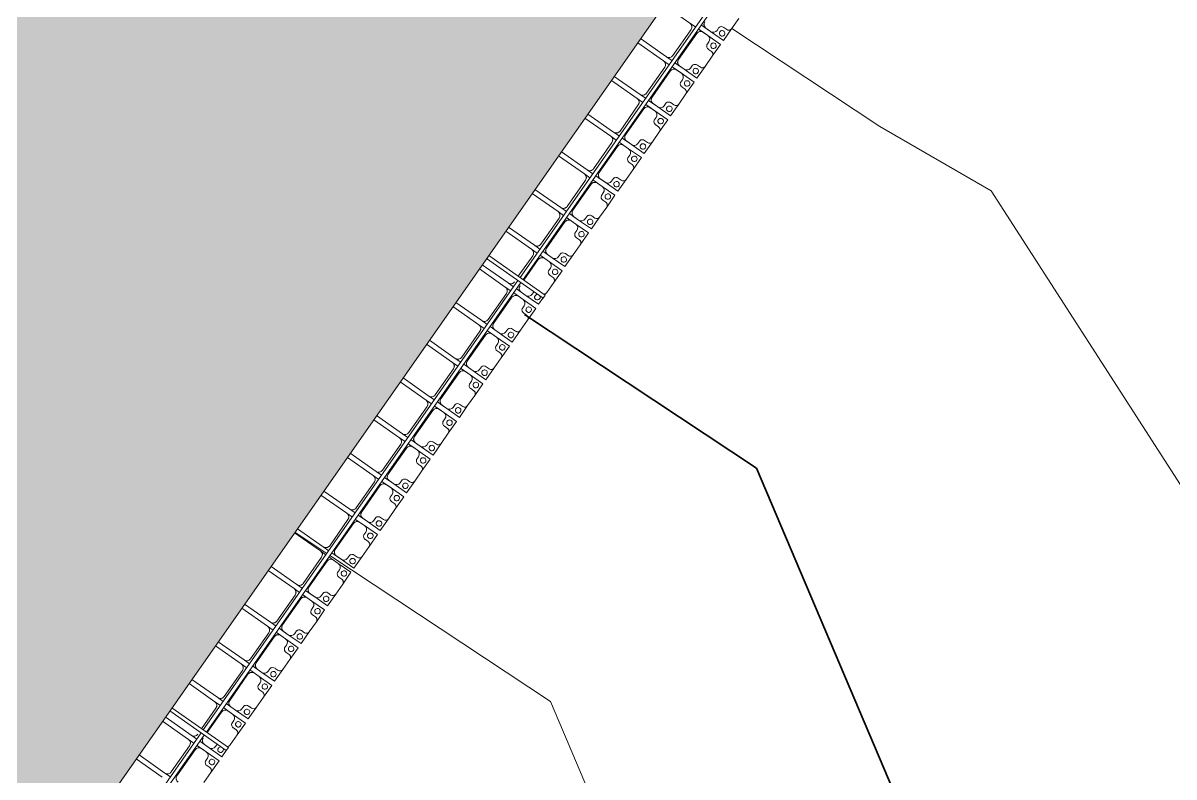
# Model space of a CAD drawing. Header units: millimetres. Extents: x -861324 to 439029, y -308065 to 694685.
# Drawn here: x -242316 to -229811, y 65552 to 73743 of the extents above; entities that cross this region are included whole.
import ezdxf

# ---------------------------------------------------------------- set-up
doc = ezdxf.new("R2010")
doc.units = ezdxf.units.MM
for name, color, linetype, lineweight in [('A-DETL-GENF', 92, 'Continuous', 9), ('A-DETL-THIN', 151, 'Continuous', 9), ('A-GENM', 13, 'Continuous', 9), ('C-TOPO-MAJR', 7, 'Continuous', 35), ('C-TOPO-MINR', 7, 'Continuous', 9), ('S-BEAM', 12, 'Continuous', 9)]:
    doc.layers.add(name, color=color, linetype=linetype, lineweight=lineweight)

# ---------------------------------------------------------------- blocks, each defined once
blk = doc.blocks.new('Dai phaodi lai - DẢI PHAO ĐI LẠI-17507-BỐ TRÍ BÈ PIN HỒ BẢN MÒNG')
at = {"layer": 'A-GENM', "color": 7}
for p, q in [((42067, 748), (41933, 748)), ((42067, 748), (42223, 748)), ((42223, 748), (42067, 748)), ((42105, 671), (42105, 710)), ((42173, 629), (42136, 629)), ((42173, 629), (42136, 629)), ((42136, 629), (42173, 629)), ((42223, 748), (42223, 579)), ((42223, 579), (42223, 748)), ((42277, 748), (42433, 748)), ((42277, 579), (42277, 748)), ((42277, 748), (42277, 579)), ((42433, 748), (42277, 748)), ((42364, 629), (42327, 629)), ((42364, 629), (42327, 629)), ((42327, 629), (42364, 629)), ((42395, 710), (42395, 671)), ((42567, 748), (42433, 748)), ((42567, 748), (42723, 748)), ((42723, 748), (42567, 748)), ((42605, 671), (42605, 710)), ((42673, 629), (42636, 629)), ((42673, 629), (42636, 629)), ((42636, 629), (42673, 629)), ((42723, 748), (42723, 579)), ((42723, 579), (42723, 748)), ((42777, 748), (42933, 748)), ((42777, 579), (42777, 748)), ((42777, 748), (42777, 579)), ((42933, 748), (42777, 748)), ((42864, 629), (42827, 629)), ((42864, 629), (42827, 629)), ((42827, 629), (42864, 629)), ((42895, 710), (42895, 671)), ((43067, 748), (42933, 748)), ((43067, 748), (43223, 748)), ((43223, 748), (43067, 748)), ((43105, 671), (43105, 710)), ((43173, 629), (43136, 629)), ((43173, 629), (43136, 629)), ((43136, 629), (43173, 629)), ((43223, 748), (43223, 579)), ((43223, 579), (43223, 748)), ((43277, 748), (43433, 748)), ((43277, 579), (43277, 748)), ((43277, 748), (43277, 579)), ((43433, 748), (43277, 748)), ((43364, 629), (43327, 629)), ((43364, 629), (43327, 629)), ((43327, 629), (43364, 629)), ((43395, 710), (43395, 671)), ((43567, 748), (43433, 748)), ((43567, 748), (43723, 748)), ((43723, 748), (43567, 748)), ((43605, 671), (43605, 710)), ((43673, 629), (43636, 629)), ((43673, 629), (43636, 629)), ((43636, 629), (43673, 629)), ((43723, 748), (43723, 579)), ((43723, 579), (43723, 748)), ((43777, 748), (43933, 748)), ((43777, 579), (43777, 748)), ((43777, 748), (43777, 579)), ((43933, 748), (43777, 748)), ((43864, 629), (43827, 629)), ((43864, 629), (43827, 629)), ((43827, 629), (43864, 629)), ((43895, 710), (43895, 671)), ((44067, 748), (43933, 748)), ((44067, 748), (44223, 748)), ((44223, 748), (44067, 748)), ((44105, 671), (44105, 710)), ((44173, 629), (44136, 629)), ((44173, 629), (44136, 629)), ((44136, 629), (44173, 629)), ((44223, 748), (44223, 579)), ((44223, 579), (44223, 748)), ((44277, 748), (44433, 748)), ((44277, 579), (44277, 748)), ((44277, 748), (44277, 579)), ((44433, 748), (44277, 748)), ((44364, 629), (44327, 629)), ((44364, 629), (44327, 629)), ((44327, 629), (44364, 629)), ((44395, 710), (44395, 671)), ((44567, 748), (44433, 748)), ((44567, 748), (44723, 748)), ((44723, 748), (44567, 748)), ((44605, 671), (44605, 710)), ((44673, 629), (44636, 629)), ((44673, 629), (44636, 629)), ((44636, 629), (44673, 629)), ((44723, 748), (44723, 579)), ((44723, 579), (44723, 748)), ((44777, 748), (44933, 748)), ((44777, 579), (44777, 748)), ((44777, 748), (44777, 579)), ((44933, 748), (44777, 748)), ((44864, 629), (44827, 629)), ((44864, 629), (44827, 629)), ((44827, 629), (44864, 629)), ((44895, 710), (44895, 671)), ((45067, 748), (44933, 748)), ((45067, 748), (45223, 748)), ((45223, 748), (45067, 748)), ((45105, 671), (45105, 710)), ((45173, 629), (45136, 629)), ((45173, 629), (45136, 629)), ((45136, 629), (45173, 629)), ((45223, 748), (45223, 579)), ((45223, 579), (45223, 748)), ((45277, 748), (45433, 748)), ((45277, 579), (45277, 748)), ((45277, 748), (45277, 579)), ((45433, 748), (45277, 748)), ((45364, 629), (45327, 629)), ((45364, 629), (45327, 629)), ((45327, 629), (45364, 629)), ((45395, 710), (45395, 671)), ((45567, 748), (45433, 748)), ((45673, 629), (45636, 629)), ((45673, 629), (45636, 629)), ((45636, 629), (45673, 629)), ((45640, 748), (45723, 748)), ((45723, 748), (45640, 748)), ((45723, 748), (45723, 579)), ((45723, 579), (45723, 748)), ((45777, 748), (45933, 748)), ((45777, 579), (45777, 748)), ((45777, 748), (45777, 579)), ((45933, 748), (45777, 748)), ((45864, 629), (45827, 629)), ((45864, 629), (45827, 629)), ((45827, 629), (45864, 629)), ((45895, 710), (45895, 671)), ((46067, 748), (45933, 748)), ((46067, 748), (46223, 748)), ((46223, 748), (46067, 748)), ((46105, 671), (46105, 710)), ((46173, 629), (46136, 629)), ((46173, 629), (46136, 629)), ((46136, 629), (46173, 629)), ((46223, 748), (46223, 579)), ((46223, 579), (46223, 748)), ((46277, 748), (46433, 748)), ((46277, 579), (46277, 748)), ((46277, 748), (46277, 579)), ((46433, 748), (46277, 748)), ((46364, 629), (46327, 629)), ((46364, 629), (46327, 629)), ((46327, 629), (46364, 629)), ((46395, 710), (46395, 671)), ((46567, 748), (46433, 748)), ((46567, 748), (46723, 748)), ((46723, 748), (46567, 748)), ((46605, 671), (46605, 710)), ((46673, 629), (46636, 629)), ((46673, 629), (46636, 629)), ((46636, 629), (46673, 629)), ((46723, 748), (46723, 579)), ((46723, 579), (46723, 748)), ((46777, 748), (46933, 748)), ((46777, 579), (46777, 748)), ((46777, 748), (46777, 579)), ((46933, 748), (46777, 748)), ((46864, 629), (46827, 629)), ((46864, 629), (46827, 629)), ((46827, 629), (46864, 629)), ((46895, 710), (46895, 671)), ((47067, 748), (46933, 748)), ((47067, 748), (47223, 748)), ((47223, 748), (47067, 748)), ((47105, 671), (47105, 710)), ((47173, 629), (47136, 629)), ((47173, 629), (47136, 629)), ((47136, 629), (47173, 629)), ((47223, 748), (47223, 579)), ((47223, 579), (47223, 748)), ((47277, 748), (47433, 748)), ((47277, 579), (47277, 748)), ((47277, 748), (47277, 579)), ((47433, 748), (47277, 748)), ((47364, 629), (47327, 629)), ((47364, 629), (47327, 629)), ((47327, 629), (47364, 629)), ((47395, 710), (47395, 671)), ((47567, 748), (47433, 748)), ((47567, 748), (47723, 748)), ((47723, 748), (47567, 748)), ((47605, 671), (47605, 710)), ((47673, 629), (47636, 629)), ((47673, 629), (47636, 629)), ((47636, 629), (47673, 629)), ((47723, 748), (47723, 579)), ((47723, 579), (47723, 748)), ((47777, 748), (47933, 748)), ((47777, 579), (47777, 748)), ((47777, 748), (47777, 579)), ((47933, 748), (47777, 748)), ((47864, 629), (47827, 629)), ((47864, 629), (47827, 629)), ((47827, 629), (47864, 629)), ((47895, 710), (47895, 671)), ((48067, 748), (47933, 748)), ((48067, 748), (48223, 748)), ((48223, 748), (48067, 748)), ((48105, 671), (48105, 710)), ((48173, 629), (48136, 629)), ((48173, 629), (48136, 629)), ((48136, 629), (48173, 629)), ((48223, 748), (48223, 579)), ((48223, 579), (48223, 748)), ((48277, 748), (48433, 748)), ((48277, 579), (48277, 748)), ((48277, 748), (48277, 579)), ((48433, 748), (48277, 748)), ((48364, 629), (48327, 629)), ((48364, 629), (48327, 629)), ((48327, 629), (48364, 629)), ((48395, 710), (48395, 671)), ((48567, 748), (48433, 748)), ((48567, 748), (48723, 748)), ((48723, 748), (48567, 748)), ((48605, 671), (48605, 710)), ((48605, 705), (48605, 710)), ((48605, 710), (48605, 705)), ((48673, 629), (48636, 629)), ((48673, 629), (48636, 629)), ((48636, 629), (48673, 629)), ((48723, 748), (48723, 579)), ((48723, 579), (48723, 748)), ((48777, 748), (48933, 748)), ((48777, 579), (48777, 748)), ((48777, 748), (48777, 579)), ((48933, 748), (48777, 748)), ((48864, 629), (48827, 629)), ((48864, 629), (48827, 629)), ((48827, 629), (48864, 629)), ((48895, 710), (48895, 671)), ((49067, 748), (48933, 748)), ((49067, 748), (49223, 748)), ((49223, 748), (49067, 748)), ((49105, 671), (49105, 710)), ((49173, 629), (49136, 629)), ((49173, 629), (49136, 629)), ((49136, 629), (49173, 629)), ((49223, 748), (49223, 579)), ((49223, 579), (49223, 748)), ((49277, 748), (49433, 748)), ((49277, 579), (49277, 748)), ((49277, 748), (49277, 579)), ((49433, 748), (49277, 748)), ((49364, 629), (49327, 629)), ((49364, 629), (49327, 629)), ((49327, 629), (49364, 629)), ((49395, 710), (49395, 671)), ((49567, 748), (49433, 748)), ((49567, 748), (49723, 748)), ((49723, 748), (49567, 748)), ((49605, 671), (49605, 710)), ((49673, 629), (49636, 629)), ((49673, 629), (49636, 629)), ((49636, 629), (49673, 629)), ((49723, 748), (49723, 579)), ((49723, 579), (49723, 748)), ((49777, 748), (49933, 748)), ((49777, 579), (49777, 748)), ((49777, 748), (49777, 579)), ((49933, 748), (49777, 748)), ((49864, 629), (49827, 629)), ((49864, 629), (49827, 629)), ((49827, 629), (49864, 629)), ((49895, 710), (49895, 671)), ((50067, 748), (49933, 748)), ((50067, 748), (50223, 748)), ((50223, 748), (50067, 748)), ((50105, 671), (50105, 710)), ((50173, 629), (50136, 629)), ((50173, 629), (50136, 629)), ((50136, 629), (50173, 629)), ((50223, 748), (50223, 579)), ((50223, 579), (50223, 748)), ((50277, 748), (50433, 748)), ((50277, 579), (50277, 748)), ((50277, 748), (50277, 579)), ((50433, 748), (50277, 748)), ((50364, 629), (50327, 629)), ((50364, 629), (50327, 629)), ((50327, 629), (50364, 629)), ((50395, 710), (50395, 671)), ((50567, 748), (50433, 748)), ((50567, 748), (50723, 748)), ((50723, 748), (50567, 748)), ((50605, 671), (50605, 710)), ((50673, 629), (50636, 629)), ((50673, 629), (50636, 629)), ((50636, 629), (50673, 629)), ((50723, 748), (50723, 579)), ((50723, 579), (50723, 748)), ((50777, 748), (50933, 748)), ((50777, 579), (50777, 748)), ((50777, 748), (50777, 579)), ((50933, 748), (50777, 748)), ((50864, 629), (50827, 629)), ((50864, 629), (50827, 629)), ((50827, 629), (50864, 629)), ((50895, 710), (50895, 671)), ((51067, 748), (50933, 748)), ((51067, 748), (51223, 748)), ((51223, 748), (51067, 748)), ((51105, 671), (51105, 710)), ((51173, 629), (51136, 629)), ((51173, 629), (51136, 629)), ((51136, 629), (51173, 629)), ((51223, 748), (51223, 579)), ((51223, 579), (51223, 748)), ((51277, 748), (51433, 748)), ((51277, 579), (51277, 748)), ((51277, 748), (51277, 579)), ((51433, 748), (51277, 748)), ((51364, 629), (51327, 629)), ((51364, 629), (51327, 629)), ((51327, 629), (51364, 629)), ((51395, 710), (51395, 671)), ((51567, 748), (51433, 748)), ((51673, 629), (51636, 629)), ((51673, 629), (51636, 629)), ((51636, 629), (51673, 629)), ((51640, 748), (51723, 748)), ((51723, 748), (51640, 748)), ((51723, 748), (51723, 579)), ((51723, 579), (51723, 748)), ((51777, 748), (51933, 748)), ((51777, 579), (51777, 748)), ((51777, 748), (51777, 579)), ((51933, 748), (51777, 748)), ((51864, 629), (51827, 629)), ((51864, 629), (51827, 629)), ((51827, 629), (51864, 629)), ((51895, 710), (51895, 671)), ((52067, 748), (51933, 748)), ((42223, 517), (42223, 579)), ((42223, 517), (42223, 456)), ((42277, 579), (42277, 517)), ((42277, 456), (42277, 517)), ((42723, 517), (42723, 579)), ((42723, 517), (42723, 456)), ((42777, 579), (42777, 517)), ((42777, 456), (42777, 517)), ((43223, 517), (43223, 579)), ((43223, 517), (43223, 456)), ((43277, 579), (43277, 517)), ((43277, 456), (43277, 517)), ((43723, 517), (43723, 579)), ((43723, 517), (43723, 456)), ((43777, 579), (43777, 517)), ((43777, 456), (43777, 517)), ((44223, 517), (44223, 579)), ((44223, 517), (44223, 456)), ((44277, 579), (44277, 517)), ((44277, 456), (44277, 517)), ((44723, 517), (44723, 579)), ((44723, 517), (44723, 456)), ((44777, 579), (44777, 517)), ((44777, 456), (44777, 517)), ((45223, 517), (45223, 579)), ((45223, 517), (45223, 456)), ((45277, 579), (45277, 517)), ((45277, 456), (45277, 517)), ((45723, 517), (45723, 579)), ((45723, 517), (45723, 456)), ((45777, 579), (45777, 517)), ((45777, 456), (45777, 517)), ((46223, 517), (46223, 579)), ((46223, 517), (46223, 456)), ((46277, 579), (46277, 517)), ((46277, 456), (46277, 517)), ((46723, 517), (46723, 579)), ((46723, 517), (46723, 456)), ((46777, 579), (46777, 517)), ((46777, 456), (46777, 517)), ((47223, 517), (47223, 579)), ((47223, 517), (47223, 456)), ((47277, 579), (47277, 517)), ((47277, 456), (47277, 517)), ((47723, 517), (47723, 579)), ((47723, 517), (47723, 456)), ((47777, 579), (47777, 517)), ((47777, 456), (47777, 517)), ((48223, 517), (48223, 579)), ((48223, 517), (48223, 456)), ((48277, 579), (48277, 517)), ((48277, 456), (48277, 517)), ((48723, 517), (48723, 579)), ((48723, 517), (48723, 456)), ((48777, 579), (48777, 517)), ((48777, 460), (48777, 517)), ((49223, 517), (49223, 579)), ((49223, 517), (49223, 456)), ((49277, 579), (49277, 517)), ((49277, 456), (49277, 517)), ((49723, 517), (49723, 579)), ((49723, 517), (49723, 456)), ((49777, 579), (49777, 517)), ((49777, 456), (49777, 517)), ((50223, 517), (50223, 579)), ((50223, 517), (50223, 456)), ((50277, 579), (50277, 517)), ((50277, 456), (50277, 517)), ((50723, 517), (50723, 579)), ((50723, 517), (50723, 456)), ((50777, 579), (50777, 517)), ((50777, 456), (50777, 517)), ((51223, 517), (51223, 579)), ((51223, 517), (51223, 456)), ((51277, 579), (51277, 517)), ((51277, 456), (51277, 517)), ((51723, 517), (51723, 579)), ((51723, 517), (51723, 456)), ((51777, 579), (51777, 517)), ((51777, 456), (51777, 517)), ((42277, 343), (42277, 416)), ((42327, 467), (42673, 467)), ((42673, 393), (42327, 393)), ((42723, 416), (42723, 343)), ((42777, 343), (42777, 416)), ((42827, 467), (43173, 467)), ((43173, 393), (42827, 393)), ((43223, 416), (43223, 343)), ((43277, 343), (43277, 416)), ((43327, 467), (43673, 467)), ((43673, 393), (43327, 393)), ((43723, 416), (43723, 343)), ((43777, 343), (43777, 416)), ((43827, 467), (44173, 467)), ((44173, 393), (43827, 393)), ((44223, 416), (44223, 343)), ((44277, 343), (44277, 416)), ((44327, 467), (44673, 467)), ((44673, 393), (44327, 393)), ((44723, 416), (44723, 343)), ((44777, 343), (44777, 416)), ((44827, 467), (45173, 467)), ((45173, 393), (44827, 393)), ((45223, 416), (45223, 343)), ((45277, 343), (45277, 416)), ((45327, 467), (45600, 467)), ((45600, 393), (45327, 393)), ((45723, 416), (45723, 343)), ((45777, 343), (45777, 416)), ((45827, 467), (46173, 467)), ((46173, 393), (45827, 393)), ((46223, 416), (46223, 343)), ((46277, 343), (46277, 416)), ((46327, 467), (46673, 467)), ((46673, 393), (46327, 393)), ((46723, 416), (46723, 343)), ((46777, 343), (46777, 416)), ((46827, 467), (47173, 467)), ((47173, 393), (46827, 393)), ((47223, 416), (47223, 343)), ((47277, 343), (47277, 416)), ((47327, 467), (47673, 467)), ((47673, 393), (47327, 393)), ((47723, 416), (47723, 343)), ((47777, 343), (47777, 416)), ((47827, 467), (48173, 467)), ((48173, 393), (47827, 393)), ((48223, 416), (48223, 343)), ((48277, 343), (48277, 416)), ((48327, 467), (48673, 467)), ((48673, 393), (48327, 393)), ((48723, 416), (48723, 343)), ((48777, 343), (48777, 416)), ((48827, 467), (49173, 467)), ((49173, 393), (48827, 393)), ((49223, 416), (49223, 343)), ((49277, 343), (49277, 416)), ((49327, 467), (49673, 467)), ((49673, 393), (49327, 393)), ((49723, 416), (49723, 343)), ((49777, 343), (49777, 416)), ((49827, 467), (50173, 467)), ((50173, 393), (49827, 393)), ((50223, 416), (50223, 343)), ((50277, 343), (50277, 416)), ((50327, 467), (50673, 467)), ((50673, 393), (50327, 393)), ((50723, 416), (50723, 343)), ((50777, 343), (50777, 416)), ((50827, 467), (51173, 467)), ((51173, 393), (50827, 393)), ((51223, 416), (51223, 343)), ((51277, 343), (51277, 416)), ((51327, 467), (51600, 467)), ((51600, 393), (51327, 393)), ((51723, 416), (51723, 343)), ((51777, 343), (51777, 416)), ((51827, 467), (52173, 467)), ((52173, 393), (51827, 393)), ((52223, 416), (52223, 343)), ((42277, 343), (42277, 0)), ((42723, 0), (42723, 343)), ((42777, 343), (42777, 0)), ((43223, 0), (43223, 343)), ((43277, 343), (43277, 0)), ((43723, 0), (43723, 343)), ((43777, 343), (43777, 0)), ((44223, 0), (44223, 343)), ((44277, 343), (44277, 0)), ((44723, 0), (44723, 343)), ((44777, 343), (44777, 0)), ((45223, 0), (45223, 343)), ((45277, 343), (45277, 0)), ((45723, 0), (45723, 343)), ((45777, 343), (45777, 0)), ((46223, 0), (46223, 343)), ((46277, 343), (46277, 0)), ((46723, 0), (46723, 343)), ((46777, 343), (46777, 0)), ((47223, 0), (47223, 343)), ((47277, 343), (47277, 0)), ((47723, 0), (47723, 343)), ((47777, 343), (47777, 0)), ((48223, 0), (48223, 343)), ((48277, 343), (48277, 0)), ((48723, 0), (48723, 343)), ((48777, 343), (48777, 0)), ((49223, 0), (49223, 343)), ((49277, 343), (49277, 0)), ((49723, 0), (49723, 343)), ((49777, 343), (49777, 0)), ((50223, 0), (50223, 343)), ((50277, 343), (50277, 0)), ((50723, 0), (50723, 343)), ((50777, 343), (50777, 0)), ((51223, 0), (51223, 343)), ((51277, 343), (51277, 0)), ((51723, 8), (51723, 343)), ((51777, 343), (51777, 0)), ((52223, 0), (52223, 343)), ((52277, 343), (52277, 0))]:
    blk.add_line(p, q, dxfattribs=at)
at = {"layer": 'A-GENM', "color": 9}
for p, q in [((42136, 629), (42173, 629)), ((42327, 629), (42364, 629)), ((42636, 629), (42673, 629)), ((42827, 629), (42864, 629)), ((43136, 629), (43173, 629)), ((43327, 629), (43364, 629)), ((43636, 629), (43673, 629)), ((43827, 629), (43864, 629)), ((44136, 629), (44173, 629)), ((44327, 629), (44364, 629)), ((44636, 629), (44673, 629)), ((44827, 629), (44864, 629)), ((45136, 629), (45173, 629)), ((45327, 629), (45364, 629)), ((45636, 629), (45673, 629)), ((45827, 629), (45864, 629)), ((46136, 629), (46173, 629)), ((46327, 629), (46364, 629)), ((46636, 629), (46673, 629)), ((46827, 629), (46864, 629)), ((47136, 629), (47173, 629)), ((47327, 629), (47364, 629)), ((47636, 629), (47673, 629)), ((47827, 629), (47864, 629)), ((48136, 629), (48173, 629)), ((48327, 629), (48364, 629)), ((48605, 710), (48605, 705)), ((48636, 629), (48673, 629)), ((48827, 629), (48864, 629)), ((49136, 629), (49173, 629)), ((49327, 629), (49364, 629)), ((49636, 629), (49673, 629)), ((49827, 629), (49864, 629)), ((50136, 629), (50173, 629)), ((50327, 629), (50364, 629)), ((50636, 629), (50673, 629)), ((50827, 629), (50864, 629)), ((51136, 629), (51173, 629)), ((51327, 629), (51364, 629)), ((51636, 629), (51673, 629)), ((51827, 629), (51864, 629)), ((42223, 579), (42223, 456)), ((42277, 456), (42277, 579)), ((42723, 579), (42723, 456)), ((42777, 456), (42777, 579)), ((43223, 579), (43223, 456)), ((43277, 456), (43277, 579)), ((43723, 579), (43723, 456)), ((43777, 456), (43777, 579)), ((44223, 579), (44223, 456)), ((44277, 456), (44277, 579)), ((44723, 579), (44723, 456)), ((44777, 456), (44777, 579)), ((45223, 579), (45223, 456)), ((45277, 456), (45277, 579)), ((45723, 579), (45723, 456)), ((45777, 456), (45777, 579)), ((46223, 579), (46223, 456)), ((46277, 456), (46277, 579)), ((46723, 579), (46723, 456)), ((46777, 456), (46777, 579)), ((47223, 579), (47223, 456)), ((47277, 456), (47277, 579)), ((47723, 579), (47723, 456)), ((47777, 456), (47777, 579)), ((48223, 579), (48223, 456)), ((48277, 456), (48277, 579)), ((48723, 579), (48723, 456)), ((48777, 460), (48777, 579)), ((49223, 579), (49223, 456)), ((49277, 456), (49277, 579)), ((49723, 579), (49723, 456)), ((49777, 456), (49777, 579)), ((50223, 579), (50223, 456)), ((50277, 456), (50277, 579)), ((50723, 579), (50723, 456)), ((50777, 456), (50777, 579)), ((51223, 579), (51223, 456)), ((51277, 456), (51277, 579)), ((51723, 579), (51723, 456)), ((51777, 456), (51777, 579)), ((42277, 343), (42277, 416)), ((42723, 416), (42723, 343)), ((42777, 343), (42777, 416)), ((43223, 416), (43223, 343)), ((43277, 343), (43277, 416)), ((43723, 416), (43723, 343)), ((43777, 343), (43777, 416)), ((44223, 416), (44223, 343)), ((44277, 343), (44277, 416)), ((44723, 416), (44723, 343)), ((44777, 343), (44777, 416)), ((45223, 416), (45223, 343)), ((45277, 343), (45277, 416)), ((45723, 416), (45723, 343)), ((45777, 343), (45777, 416)), ((46223, 416), (46223, 343)), ((46277, 343), (46277, 416)), ((46723, 416), (46723, 343)), ((46777, 343), (46777, 416)), ((47223, 416), (47223, 343)), ((47277, 343), (47277, 416)), ((47723, 416), (47723, 343)), ((47777, 343), (47777, 416)), ((48223, 416), (48223, 343)), ((48277, 343), (48277, 416)), ((48723, 416), (48723, 343)), ((48777, 343), (48777, 416)), ((49223, 416), (49223, 343)), ((49277, 343), (49277, 416)), ((49723, 416), (49723, 343)), ((49777, 343), (49777, 416)), ((50223, 416), (50223, 343)), ((50277, 343), (50277, 416)), ((50723, 416), (50723, 343)), ((50777, 343), (50777, 416)), ((51223, 416), (51223, 343)), ((51277, 343), (51277, 416)), ((51723, 416), (51723, 343)), ((51777, 343), (51777, 416)), ((52223, 416), (52223, 343))]:
    blk.add_line(p, q, dxfattribs=at)
at = {"layer": 'A-GENM', "color": 7}
for centre, radius, start, end in [((42067, 710), 38, 360, 90), ((42067, 710), 38, 0, 90), ((42067, 710), 38, 0, 90), ((42145, 668), 40, 176.4919, 256.8115), ((42145, 668), 40, 176.4919, 216.6517), ((42145, 668), 40, 176.4919, 216.6517), ((42145, 668), 40, 230.0383, 256.8115), ((42145, 668), 40, 230.0383, 256.8115), ((42168, 693), 30, 90, 270), ((42168, 693), 30, 90, 270), ((42168, 693), 30, 270, 90), ((42168, 693), 30, 270, 90), ((42173, 579), 50, 0, 90), ((42173, 579), 50, 0, 90), ((42173, 579), 50, 0, 90), ((42327, 579), 50, 90, 180), ((42327, 579), 50, 90, 180), ((42327, 579), 50, 90, 180), ((42332, 693), 30, 90, 270), ((42332, 693), 30, 90, 270), ((42332, 693), 30, 270, 90), ((42332, 693), 30, 270, 90), ((42355, 668), 40, 283.1885, 3.5081), ((42355, 668), 40, 283.1885, 3.5081), ((42355, 668), 40, 283.1885, 3.5081), ((42433, 710), 38, 90, 180), ((42433, 710), 38, 90, 165), ((42433, 710), 38, 90, 165), ((42567, 710), 38, 360, 90), ((42567, 710), 38, 0, 90), ((42567, 710), 38, 0, 90), ((42645, 668), 40, 176.4919, 256.8115), ((42645, 668), 40, 176.4919, 216.6517), ((42645, 668), 40, 176.4919, 216.6517), ((42645, 668), 40, 230.0383, 256.8115), ((42645, 668), 40, 230.0383, 256.8115), ((42668, 693), 30, 90, 270), ((42668, 693), 30, 90, 270), ((42668, 693), 30, 270, 90), ((42668, 693), 30, 270, 90), ((42673, 579), 50, 0, 90), ((42673, 579), 50, 0, 90), ((42673, 579), 50, 0, 90), ((42827, 579), 50, 90, 180), ((42827, 579), 50, 90, 180), ((42827, 579), 50, 90, 180), ((42832, 693), 30, 90, 270), ((42832, 693), 30, 90, 270), ((42832, 693), 30, 270, 90), ((42832, 693), 30, 270, 90), ((42855, 668), 40, 283.1885, 3.5081), ((42855, 668), 40, 283.1885, 3.5081), ((42855, 668), 40, 283.1885, 3.5081), ((42933, 710), 38, 90, 180), ((42933, 710), 38, 90, 165), ((42933, 710), 38, 90, 165), ((43067, 710), 38, 360, 90), ((43067, 710), 38, 0, 90), ((43067, 710), 38, 0, 90), ((43145, 668), 40, 176.4919, 256.8115), ((43145, 668), 40, 176.4919, 216.6517), ((43145, 668), 40, 176.4919, 216.6517), ((43145, 668), 40, 230.0383, 256.8115), ((43145, 668), 40, 230.0383, 256.8115), ((43168, 693), 30, 90, 270), ((43168, 693), 30, 90, 270), ((43168, 693), 30, 270, 90), ((43168, 693), 30, 270, 90), ((43173, 579), 50, 0, 90), ((43173, 579), 50, 0, 90), ((43173, 579), 50, 0, 90), ((43327, 579), 50, 90, 180), ((43327, 579), 50, 90, 180), ((43327, 579), 50, 90, 180), ((43332, 693), 30, 90, 270), ((43332, 693), 30, 90, 270), ((43332, 693), 30, 270, 90), ((43332, 693), 30, 270, 90), ((43355, 668), 40, 283.1885, 3.5081), ((43355, 668), 40, 283.1885, 3.5081), ((43355, 668), 40, 283.1885, 3.5081), ((43433, 710), 38, 90, 180), ((43433, 710), 38, 90, 165), ((43433, 710), 38, 90, 165), ((43567, 710), 38, 360, 90), ((43567, 710), 38, 0, 90), ((43567, 710), 38, 0, 90), ((43645, 668), 40, 176.4919, 256.8115), ((43645, 668), 40, 176.4919, 216.6517), ((43645, 668), 40, 176.4919, 216.6517), ((43645, 668), 40, 230.0383, 256.8115), ((43645, 668), 40, 230.0383, 256.8115), ((43668, 693), 30, 90, 270), ((43668, 693), 30, 90, 270), ((43668, 693), 30, 270, 90), ((43668, 693), 30, 270, 90), ((43673, 579), 50, 0, 90), ((43673, 579), 50, 0, 90), ((43673, 579), 50, 0, 90), ((43827, 579), 50, 90, 180), ((43827, 579), 50, 90, 180), ((43827, 579), 50, 90, 180), ((43832, 693), 30, 90, 270), ((43832, 693), 30, 90, 270), ((43832, 693), 30, 270, 90), ((43832, 693), 30, 270, 90), ((43855, 668), 40, 283.1885, 3.5081), ((43855, 668), 40, 283.1885, 3.5081), ((43855, 668), 40, 283.1885, 3.5081), ((43933, 710), 38, 90, 180), ((43933, 710), 38, 90, 165), ((43933, 710), 38, 90, 165), ((44067, 710), 38, 360, 90), ((44067, 710), 38, 0, 90), ((44067, 710), 38, 0, 90), ((44145, 668), 40, 176.4919, 256.8115), ((44145, 668), 40, 176.4919, 216.6517), ((44145, 668), 40, 176.4919, 216.6517), ((44145, 668), 40, 230.0383, 256.8115), ((44145, 668), 40, 230.0383, 256.8115), ((44168, 693), 30, 90, 270), ((44168, 693), 30, 90, 270), ((44168, 693), 30, 270, 90), ((44168, 693), 30, 270, 90), ((44173, 579), 50, 0, 90), ((44173, 579), 50, 0, 90), ((44173, 579), 50, 0, 90), ((44327, 579), 50, 90, 180), ((44327, 579), 50, 90, 180), ((44327, 579), 50, 90, 180), ((44332, 693), 30, 90, 270), ((44332, 693), 30, 90, 270), ((44332, 693), 30, 270, 90), ((44332, 693), 30, 270, 90), ((44355, 668), 40, 283.1885, 3.5081), ((44355, 668), 40, 283.1885, 3.5081), ((44355, 668), 40, 283.1885, 3.5081), ((44433, 710), 38, 90, 180), ((44433, 710), 38, 90, 165), ((44433, 710), 38, 90, 165), ((44567, 710), 38, 360, 90), ((44567, 710), 38, 0, 90), ((44567, 710), 38, 0, 90), ((44645, 668), 40, 176.4919, 256.8115), ((44645, 668), 40, 176.4919, 216.6517), ((44645, 668), 40, 176.4919, 216.6517), ((44645, 668), 40, 230.0383, 256.8115), ((44645, 668), 40, 230.0383, 256.8115), ((44668, 693), 30, 90, 270), ((44668, 693), 30, 90, 270), ((44668, 693), 30, 270, 90), ((44668, 693), 30, 270, 90), ((44673, 579), 50, 0, 90), ((44673, 579), 50, 0, 90), ((44673, 579), 50, 0, 90), ((44827, 579), 50, 90, 180), ((44827, 579), 50, 90, 180), ((44827, 579), 50, 90, 180), ((44832, 693), 30, 90, 270), ((44832, 693), 30, 90, 270), ((44832, 693), 30, 270, 90), ((44832, 693), 30, 270, 90), ((44855, 668), 40, 283.1885, 3.5081), ((44855, 668), 40, 283.1885, 3.5081), ((44855, 668), 40, 283.1885, 3.5081), ((44933, 710), 38, 90, 180), ((44933, 710), 38, 90, 165), ((44933, 710), 38, 90, 165), ((45067, 710), 38, 360, 90), ((45067, 710), 38, 0, 90), ((45067, 710), 38, 0, 90), ((45145, 668), 40, 176.4919, 256.8115), ((45145, 668), 40, 176.4919, 216.6517), ((45145, 668), 40, 176.4919, 216.6517), ((45145, 668), 40, 230.0383, 256.8115), ((45145, 668), 40, 230.0383, 256.8115), ((45168, 693), 30, 90, 270), ((45168, 693), 30, 90, 270), ((45168, 693), 30, 270, 90), ((45168, 693), 30, 270, 90), ((45173, 579), 50, 0, 90), ((45173, 579), 50, 0, 90), ((45173, 579), 50, 0, 90), ((45327, 579), 50, 90, 180), ((45327, 579), 50, 90, 180), ((45327, 579), 50, 90, 180), ((45332, 693), 30, 90, 270), ((45332, 693), 30, 90, 270), ((45332, 693), 30, 270, 90), ((45332, 693), 30, 270, 90), ((45355, 668), 40, 283.1885, 3.5081), ((45355, 668), 40, 283.1885, 3.5081), ((45355, 668), 40, 283.1885, 3.5081), ((45433, 710), 38, 90, 180), ((45433, 710), 38, 90, 165), ((45433, 710), 38, 90, 165), ((45567, 710), 38, 30, 90), ((45567, 710), 38, 30, 90), ((45567, 710), 38, 30, 90), ((45668, 693), 30, 90, 165), ((45668, 693), 30, 90, 165), ((45668, 693), 30, 195, 270), ((45668, 693), 30, 195, 270), ((45668, 693), 30, 270, 90), ((45668, 693), 30, 270, 90), ((45673, 579), 50, 0, 90), ((45673, 579), 50, 0, 90), ((45673, 579), 50, 0, 90), ((45827, 579), 50, 90, 180), ((45827, 579), 50, 90, 180), ((45827, 579), 50, 90, 180), ((45832, 693), 30, 90, 270), ((45832, 693), 30, 90, 270), ((45832, 693), 30, 270, 90), ((45832, 693), 30, 270, 90), ((45855, 668), 40, 283.1885, 3.5081), ((45855, 668), 40, 283.1885, 3.5081), ((45855, 668), 40, 283.1885, 3.5081), ((45933, 710), 38, 90, 180), ((45933, 710), 38, 90, 165), ((45933, 710), 38, 90, 165), ((46067, 710), 38, 360, 90), ((46067, 710), 38, 0, 90), ((46067, 710), 38, 0, 90), ((46145, 668), 40, 176.4919, 256.8115), ((46145, 668), 40, 176.4919, 216.6517), ((46145, 668), 40, 176.4919, 216.6517), ((46145, 668), 40, 230.0383, 256.8115), ((46145, 668), 40, 230.0383, 256.8115), ((46168, 693), 30, 90, 270), ((46168, 693), 30, 90, 270), ((46168, 693), 30, 270, 90), ((46168, 693), 30, 270, 90), ((46173, 579), 50, 0, 90), ((46173, 579), 50, 0, 90), ((46173, 579), 50, 0, 90), ((46327, 579), 50, 90, 180), ((46327, 579), 50, 90, 180), ((46327, 579), 50, 90, 180), ((46332, 693), 30, 90, 270), ((46332, 693), 30, 90, 270), ((46332, 693), 30, 270, 90), ((46332, 693), 30, 270, 90), ((46355, 668), 40, 283.1885, 3.5081), ((46355, 668), 40, 283.1885, 3.5081), ((46355, 668), 40, 283.1885, 3.5081), ((46433, 710), 38, 90, 180), ((46433, 710), 38, 90, 165), ((46433, 710), 38, 90, 165), ((46567, 710), 38, 360, 90), ((46567, 710), 38, 0, 90), ((46567, 710), 38, 0, 90), ((46645, 668), 40, 176.4919, 256.8115), ((46645, 668), 40, 176.4919, 216.6517), ((46645, 668), 40, 176.4919, 216.6517), ((46645, 668), 40, 230.0383, 256.8115), ((46645, 668), 40, 230.0383, 256.8115), ((46668, 693), 30, 90, 270), ((46668, 693), 30, 90, 270), ((46668, 693), 30, 270, 90), ((46668, 693), 30, 270, 90), ((46673, 579), 50, 0, 90), ((46673, 579), 50, 0, 90), ((46673, 579), 50, 0, 90), ((46827, 579), 50, 90, 180), ((46827, 579), 50, 90, 180), ((46827, 579), 50, 90, 180), ((46832, 693), 30, 90, 270), ((46832, 693), 30, 90, 270), ((46832, 693), 30, 270, 90), ((46832, 693), 30, 270, 90), ((46855, 668), 40, 283.1885, 3.5081), ((46855, 668), 40, 283.1885, 3.5081), ((46855, 668), 40, 283.1885, 3.5081), ((46933, 710), 38, 90, 180), ((46933, 710), 38, 90, 165), ((46933, 710), 38, 90, 165), ((47067, 710), 38, 360, 90), ((47067, 710), 38, 0, 90), ((47067, 710), 38, 0, 90), ((47145, 668), 40, 176.4919, 256.8115), ((47145, 668), 40, 176.4919, 216.6517), ((47145, 668), 40, 176.4919, 216.6517), ((47145, 668), 40, 230.0383, 256.8115), ((47145, 668), 40, 230.0383, 256.8115), ((47168, 693), 30, 90, 270), ((47168, 693), 30, 90, 270), ((47168, 693), 30, 270, 90), ((47168, 693), 30, 270, 90), ((47173, 579), 50, 0, 90), ((47173, 579), 50, 0, 90), ((47173, 579), 50, 0, 90), ((47327, 579), 50, 90, 180), ((47327, 579), 50, 90, 180), ((47327, 579), 50, 90, 180), ((47332, 693), 30, 90, 270), ((47332, 693), 30, 90, 270), ((47332, 693), 30, 270, 90), ((47332, 693), 30, 270, 90), ((47355, 668), 40, 283.1885, 3.5081), ((47355, 668), 40, 283.1885, 3.5081), ((47355, 668), 40, 283.1885, 3.5081), ((47433, 710), 38, 90, 180), ((47433, 710), 38, 90, 165), ((47433, 710), 38, 90, 165), ((47567, 710), 38, 360, 90), ((47567, 710), 38, 0, 90), ((47567, 710), 38, 0, 90), ((47645, 668), 40, 176.4919, 256.8115), ((47645, 668), 40, 176.4919, 216.6517), ((47645, 668), 40, 176.4919, 216.6517), ((47645, 668), 40, 230.0383, 256.8115), ((47645, 668), 40, 230.0383, 256.8115), ((47668, 693), 30, 90, 270), ((47668, 693), 30, 90, 270), ((47668, 693), 30, 270, 90), ((47668, 693), 30, 270, 90), ((47673, 579), 50, 0, 90), ((47673, 579), 50, 0, 90), ((47673, 579), 50, 0, 90), ((47827, 579), 50, 90, 180), ((47827, 579), 50, 90, 180), ((47827, 579), 50, 90, 180), ((47832, 693), 30, 90, 270), ((47832, 693), 30, 90, 270), ((47832, 693), 30, 270, 90), ((47832, 693), 30, 270, 90), ((47855, 668), 40, 283.1885, 3.5081), ((47855, 668), 40, 283.1885, 3.5081), ((47855, 668), 40, 283.1885, 3.5081), ((47933, 710), 38, 90, 180), ((47933, 710), 38, 90, 165), ((47933, 710), 38, 90, 165), ((48067, 710), 38, 360, 90), ((48067, 710), 38, 0, 90), ((48067, 710), 38, 0, 90), ((48145, 668), 40, 176.4919, 256.8115), ((48145, 668), 40, 176.4919, 216.6517), ((48145, 668), 40, 176.4919, 216.6517), ((48145, 668), 40, 230.0383, 256.8115), ((48145, 668), 40, 230.0383, 256.8115), ((48168, 693), 30, 90, 270), ((48168, 693), 30, 90, 270), ((48168, 693), 30, 270, 90), ((48168, 693), 30, 270, 90), ((48173, 579), 50, 0, 90), ((48173, 579), 50, 0, 90), ((48173, 579), 50, 0, 90), ((48327, 579), 50, 90, 180), ((48327, 579), 50, 90, 180), ((48327, 579), 50, 90, 180), ((48332, 693), 30, 90, 270), ((48332, 693), 30, 90, 270), ((48332, 693), 30, 270, 90), ((48332, 693), 30, 270, 90), ((48355, 668), 40, 283.1885, 3.5081), ((48355, 668), 40, 283.1885, 3.5081), ((48355, 668), 40, 283.1885, 3.5081), ((48433, 710), 38, 90, 180), ((48433, 710), 38, 90, 165), ((48433, 710), 38, 90, 165), ((48567, 710), 38, 360, 90), ((48567, 710), 38, 0, 90), ((48567, 710), 38, 0, 90), ((48645, 668), 40, 176.4919, 256.8115), ((48645, 668), 40, 176.4919, 216.6517), ((48645, 668), 40, 176.4919, 216.6517), ((48645, 668), 40, 230.0383, 256.8115), ((48645, 668), 40, 230.0383, 256.8115), ((48668, 693), 30, 90, 270), ((48668, 693), 30, 90, 270), ((48668, 693), 30, 270, 90), ((48668, 693), 30, 270, 90), ((48673, 579), 50, 0, 90), ((48673, 579), 50, 0, 90), ((48673, 579), 50, 0, 90), ((48827, 579), 50, 90, 180), ((48827, 579), 50, 90, 180), ((48827, 579), 50, 90, 180), ((48832, 693), 30, 90, 270), ((48832, 693), 30, 90, 270), ((48832, 693), 30, 270, 90), ((48832, 693), 30, 270, 90), ((48855, 668), 40, 283.1885, 3.5081), ((48855, 668), 40, 283.1885, 3.5081), ((48855, 668), 40, 283.1885, 3.5081), ((48933, 710), 38, 90, 180), ((48933, 710), 38, 90, 165), ((48933, 710), 38, 90, 165), ((49067, 710), 38, 360, 90), ((49067, 710), 38, 0, 90), ((49067, 710), 38, 0, 90), ((49145, 668), 40, 176.4919, 256.8115), ((49145, 668), 40, 176.4919, 216.6517), ((49145, 668), 40, 176.4919, 216.6517), ((49145, 668), 40, 230.0383, 256.8115), ((49145, 668), 40, 230.0383, 256.8115), ((49168, 693), 30, 90, 270), ((49168, 693), 30, 90, 270), ((49168, 693), 30, 270, 90), ((49168, 693), 30, 270, 90), ((49173, 579), 50, 0, 90), ((49173, 579), 50, 0, 90), ((49173, 579), 50, 0, 90), ((49327, 579), 50, 90, 180), ((49327, 579), 50, 90, 180), ((49327, 579), 50, 90, 180), ((49332, 693), 30, 90, 270), ((49332, 693), 30, 90, 270), ((49332, 693), 30, 270, 90), ((49332, 693), 30, 270, 90), ((49355, 668), 40, 283.1885, 3.5081), ((49355, 668), 40, 283.1885, 3.5081), ((49355, 668), 40, 283.1885, 3.5081), ((49433, 710), 38, 90, 180), ((49433, 710), 38, 90, 165), ((49433, 710), 38, 90, 165), ((49567, 710), 38, 360, 90), ((49567, 710), 38, 0, 90), ((49567, 710), 38, 0, 90), ((49645, 668), 40, 176.4919, 256.8115), ((49645, 668), 40, 176.4919, 216.6517), ((49645, 668), 40, 176.4919, 216.6517), ((49645, 668), 40, 230.0383, 256.8115), ((49645, 668), 40, 230.0383, 256.8115), ((49668, 693), 30, 90, 270), ((49668, 693), 30, 90, 270), ((49668, 693), 30, 270, 90), ((49668, 693), 30, 270, 90), ((49673, 579), 50, 0, 90), ((49673, 579), 50, 0, 90), ((49673, 579), 50, 0, 90), ((49827, 579), 50, 90, 180), ((49827, 579), 50, 90, 180), ((49827, 579), 50, 90, 180), ((49832, 693), 30, 90, 270), ((49832, 693), 30, 90, 270), ((49832, 693), 30, 270, 90), ((49832, 693), 30, 270, 90), ((49855, 668), 40, 283.1885, 3.5081), ((49855, 668), 40, 283.1885, 3.5081), ((49855, 668), 40, 283.1885, 3.5081), ((49933, 710), 38, 90, 180), ((49933, 710), 38, 90, 165), ((49933, 710), 38, 90, 165), ((50067, 710), 38, 360, 90), ((50067, 710), 38, 0, 90), ((50067, 710), 38, 0, 90), ((50145, 668), 40, 176.4919, 256.8115), ((50145, 668), 40, 176.4919, 216.6517), ((50145, 668), 40, 176.4919, 216.6517), ((50145, 668), 40, 230.0383, 256.8115), ((50145, 668), 40, 230.0383, 256.8115), ((50168, 693), 30, 90, 270), ((50168, 693), 30, 90, 270), ((50168, 693), 30, 270, 90), ((50168, 693), 30, 270, 90), ((50173, 579), 50, 0, 90), ((50173, 579), 50, 0, 90), ((50173, 579), 50, 0, 90), ((50327, 579), 50, 90, 180), ((50327, 579), 50, 90, 180), ((50327, 579), 50, 90, 180), ((50332, 693), 30, 90, 270), ((50332, 693), 30, 90, 270), ((50332, 693), 30, 270, 90), ((50332, 693), 30, 270, 90), ((50355, 668), 40, 283.1885, 3.5081), ((50355, 668), 40, 283.1885, 3.5081), ((50355, 668), 40, 283.1885, 3.5081), ((50433, 710), 38, 90, 180), ((50433, 710), 38, 90, 165), ((50433, 710), 38, 90, 165), ((50567, 710), 38, 360, 90), ((50567, 710), 38, 0, 90), ((50567, 710), 38, 0, 90), ((50645, 668), 40, 176.4919, 256.8115), ((50645, 668), 40, 176.4919, 216.6517), ((50645, 668), 40, 176.4919, 216.6517), ((50645, 668), 40, 230.0383, 256.8115), ((50645, 668), 40, 230.0383, 256.8115), ((50668, 693), 30, 90, 270), ((50668, 693), 30, 90, 270), ((50668, 693), 30, 270, 90), ((50668, 693), 30, 270, 90), ((50673, 579), 50, 0, 90), ((50673, 579), 50, 0, 90), ((50673, 579), 50, 0, 90), ((50827, 579), 50, 90, 180), ((50827, 579), 50, 90, 180), ((50827, 579), 50, 90, 180), ((50832, 693), 30, 90, 270), ((50832, 693), 30, 90, 270), ((50832, 693), 30, 270, 90), ((50832, 693), 30, 270, 90), ((50855, 668), 40, 283.1885, 3.5081), ((50855, 668), 40, 283.1885, 3.5081), ((50855, 668), 40, 283.1885, 3.5081), ((50933, 710), 38, 90, 180), ((50933, 710), 38, 90, 165), ((50933, 710), 38, 90, 165), ((51067, 710), 38, 360, 90), ((51067, 710), 38, 0, 90), ((51067, 710), 38, 0, 90), ((51145, 668), 40, 176.4919, 256.8115), ((51145, 668), 40, 176.4919, 216.6517), ((51145, 668), 40, 176.4919, 216.6517), ((51145, 668), 40, 230.0383, 256.8115), ((51145, 668), 40, 230.0383, 256.8115), ((51168, 693), 30, 90, 270), ((51168, 693), 30, 90, 270), ((51168, 693), 30, 270, 90), ((51168, 693), 30, 270, 90), ((51173, 579), 50, 0, 90), ((51173, 579), 50, 0, 90), ((51173, 579), 50, 0, 90), ((51327, 579), 50, 90, 180), ((51327, 579), 50, 90, 180), ((51327, 579), 50, 90, 180), ((51332, 693), 30, 90, 270), ((51332, 693), 30, 90, 270), ((51332, 693), 30, 270, 90), ((51332, 693), 30, 270, 90), ((51355, 668), 40, 283.1885, 3.5081), ((51355, 668), 40, 283.1885, 3.5081), ((51355, 668), 40, 283.1885, 3.5081), ((51433, 710), 38, 90, 180), ((51433, 710), 38, 90, 165), ((51433, 710), 38, 90, 165), ((51567, 710), 38, 30, 90), ((51567, 710), 38, 30, 90), ((51567, 710), 38, 30, 90), ((51668, 693), 30, 90, 165), ((51668, 693), 30, 90, 165), ((51668, 693), 30, 195, 270), ((51668, 693), 30, 195, 270), ((51668, 693), 30, 270, 90), ((51668, 693), 30, 270, 90), ((51673, 579), 50, 0, 90), ((51673, 579), 50, 0, 90), ((51673, 579), 50, 0, 90), ((51827, 579), 50, 90, 180), ((51827, 579), 50, 90, 180), ((51827, 579), 50, 90, 180), ((51832, 693), 30, 90, 270), ((51832, 693), 30, 90, 270), ((51832, 693), 30, 270, 90), ((51832, 693), 30, 270, 90), ((51855, 668), 40, 283.1885, 3.5081), ((51855, 668), 40, 283.1885, 3.5081), ((51855, 668), 40, 283.1885, 3.5081), ((51933, 710), 38, 90, 180), ((51933, 710), 38, 90, 165), ((51933, 710), 38, 90, 165), ((42173, 517), 50, 270, 0), ((42173, 517), 50, 270, 345), ((42327, 517), 50, 180, 270), ((42327, 517), 50, 180, 255), ((42673, 517), 50, 270, 0), ((42673, 517), 50, 270, 345), ((42827, 517), 50, 180, 270), ((42827, 517), 50, 180, 255), ((43173, 517), 50, 270, 0), ((43173, 517), 50, 270, 345), ((43327, 517), 50, 180, 270), ((43327, 517), 50, 180, 255), ((43673, 517), 50, 270, 0), ((43673, 517), 50, 270, 345), ((43827, 517), 50, 180, 270), ((43827, 517), 50, 180, 255), ((44173, 517), 50, 270, 0), ((44173, 517), 50, 270, 345), ((44327, 517), 50, 180, 270), ((44327, 517), 50, 180, 255), ((44673, 517), 50, 270, 0), ((44673, 517), 50, 270, 345), ((44827, 517), 50, 180, 270), ((44827, 517), 50, 180, 255), ((45173, 517), 50, 270, 0), ((45173, 517), 50, 270, 345), ((45327, 517), 50, 180, 270), ((45327, 517), 50, 180, 255), ((45673, 517), 50, 270, 0), ((45673, 517), 50, 270, 345), ((45827, 517), 50, 180, 270), ((45827, 517), 50, 180, 255), ((46173, 517), 50, 270, 0), ((46173, 517), 50, 270, 345), ((46327, 517), 50, 180, 270), ((46327, 517), 50, 180, 255), ((46673, 517), 50, 270, 0), ((46673, 517), 50, 270, 345), ((46827, 517), 50, 180, 270), ((46827, 517), 50, 180, 255), ((47173, 517), 50, 270, 0), ((47173, 517), 50, 270, 345), ((47327, 517), 50, 180, 270), ((47327, 517), 50, 180, 255), ((47673, 517), 50, 270, 0), ((47673, 517), 50, 270, 345), ((47827, 517), 50, 180, 270), ((47827, 517), 50, 180, 255), ((48173, 517), 50, 270, 0), ((48173, 517), 50, 270, 345), ((48327, 517), 50, 180, 270), ((48327, 517), 50, 180, 255), ((48673, 517), 50, 270, 0), ((48673, 517), 50, 270, 345), ((48827, 517), 50, 180, 270), ((48827, 517), 50, 180, 255), ((49173, 517), 50, 270, 0), ((49173, 517), 50, 270, 345), ((49327, 517), 50, 180, 270), ((49327, 517), 50, 180, 255), ((49673, 517), 50, 270, 0), ((49673, 517), 50, 270, 345), ((49827, 517), 50, 180, 270), ((49827, 517), 50, 180, 255), ((50173, 517), 50, 270, 0), ((50173, 517), 50, 270, 345), ((50327, 517), 50, 180, 270), ((50327, 517), 50, 180, 255), ((50673, 517), 50, 270, 0), ((50673, 517), 50, 270, 345), ((50827, 517), 50, 180, 270), ((50827, 517), 50, 180, 255), ((51173, 517), 50, 270, 0), ((51173, 517), 50, 270, 345), ((51327, 517), 50, 180, 270), ((51327, 517), 50, 180, 255), ((51673, 517), 50, 270, 0), ((51673, 517), 50, 270, 345), ((51827, 517), 50, 180, 270), ((51827, 517), 50, 180, 255), ((52173, 517), 50, 270, 0), ((52173, 517), 50, 270, 345), ((42327, 343), 50, 90, 180), ((42327, 343), 50, 90, 165), ((42673, 343), 50, 360, 90), ((42673, 343), 50, 360, 75), ((42827, 343), 50, 90, 180), ((42827, 343), 50, 90, 165), ((43173, 343), 50, 360, 90), ((43173, 343), 50, 360, 75), ((43327, 343), 50, 90, 180), ((43327, 343), 50, 90, 165), ((43673, 343), 50, 360, 90), ((43673, 343), 50, 360, 75), ((43827, 343), 50, 90, 180), ((43827, 343), 50, 90, 165), ((44173, 343), 50, 360, 90), ((44173, 343), 50, 360, 75), ((44327, 343), 50, 90, 180), ((44327, 343), 50, 90, 165), ((44673, 343), 50, 360, 90), ((44673, 343), 50, 360, 75), ((44827, 343), 50, 90, 180), ((44827, 343), 50, 90, 165), ((45173, 343), 50, 360, 90), ((45173, 343), 50, 360, 75), ((45327, 343), 50, 90, 180), ((45327, 343), 50, 90, 165), ((45673, 343), 50, 360, 90), ((45673, 343), 50, 360, 75), ((45827, 343), 50, 90, 180), ((45827, 343), 50, 90, 165), ((46173, 343), 50, 360, 90), ((46173, 343), 50, 360, 75), ((46327, 343), 50, 90, 180), ((46327, 343), 50, 90, 165), ((46673, 343), 50, 360, 90), ((46673, 343), 50, 360, 75), ((46827, 343), 50, 90, 180), ((46827, 343), 50, 90, 165), ((47173, 343), 50, 360, 90), ((47173, 343), 50, 360, 75), ((47327, 343), 50, 90, 180), ((47327, 343), 50, 90, 165), ((47673, 343), 50, 360, 90), ((47673, 343), 50, 360, 75), ((47827, 343), 50, 90, 180), ((47827, 343), 50, 90, 165), ((48173, 343), 50, 360, 90), ((48173, 343), 50, 360, 75), ((48327, 343), 50, 90, 180), ((48327, 343), 50, 90, 165), ((48673, 343), 50, 360, 90), ((48673, 343), 50, 360, 75), ((48827, 343), 50, 90, 180), ((48827, 343), 50, 90, 165), ((49173, 343), 50, 360, 90), ((49173, 343), 50, 360, 75), ((49327, 343), 50, 90, 180), ((49327, 343), 50, 90, 165), ((49673, 343), 50, 360, 90), ((49673, 343), 50, 360, 75), ((49827, 343), 50, 90, 180), ((49827, 343), 50, 90, 165), ((50173, 343), 50, 360, 90), ((50173, 343), 50, 360, 75), ((50327, 343), 50, 90, 180), ((50327, 343), 50, 90, 165), ((50673, 343), 50, 360, 90), ((50673, 343), 50, 360, 75), ((50827, 343), 50, 90, 180), ((50827, 343), 50, 90, 165), ((51173, 343), 50, 360, 90), ((51173, 343), 50, 360, 75), ((51327, 343), 50, 90, 180), ((51327, 343), 50, 90, 165), ((51673, 343), 50, 360, 90), ((51673, 343), 50, 360, 75), ((51827, 343), 50, 90, 180), ((51827, 343), 50, 90, 165), ((52173, 343), 50, 360, 90), ((52173, 343), 50, 360, 75)]:
    blk.add_arc(centre, radius, start, end, dxfattribs=at)
at = {"layer": 'A-GENM', "color": 9}
for centre, radius, start, end in [((42067, 710), 38, 0, 90), ((42145, 668), 40, 176.4919, 216.6517), ((42145, 668), 40, 230.0383, 256.8115), ((42173, 579), 50, 0, 90), ((42327, 579), 50, 90, 180), ((42355, 668), 40, 283.1885, 3.5081), ((42433, 710), 38, 90, 165), ((42567, 710), 38, 0, 90), ((42645, 668), 40, 176.4919, 216.6517), ((42645, 668), 40, 230.0383, 256.8115), ((42673, 579), 50, 0, 90), ((42827, 579), 50, 90, 180), ((42855, 668), 40, 283.1885, 3.5081), ((42933, 710), 38, 90, 165), ((43067, 710), 38, 0, 90), ((43145, 668), 40, 176.4919, 216.6517), ((43145, 668), 40, 230.0383, 256.8115), ((43173, 579), 50, 0, 90), ((43327, 579), 50, 90, 180), ((43355, 668), 40, 283.1885, 3.5081), ((43433, 710), 38, 90, 165), ((43567, 710), 38, 0, 90), ((43645, 668), 40, 176.4919, 216.6517), ((43645, 668), 40, 230.0383, 256.8115), ((43673, 579), 50, 0, 90), ((43827, 579), 50, 90, 180), ((43855, 668), 40, 283.1885, 3.5081), ((43933, 710), 38, 90, 165), ((44067, 710), 38, 0, 90), ((44145, 668), 40, 176.4919, 216.6517), ((44145, 668), 40, 230.0383, 256.8115), ((44173, 579), 50, 0, 90), ((44327, 579), 50, 90, 180), ((44355, 668), 40, 283.1885, 3.5081), ((44433, 710), 38, 90, 165), ((44567, 710), 38, 0, 90), ((44645, 668), 40, 176.4919, 216.6517), ((44645, 668), 40, 230.0383, 256.8115), ((44673, 579), 50, 0, 90), ((44827, 579), 50, 90, 180), ((44855, 668), 40, 283.1885, 3.5081), ((44933, 710), 38, 90, 165), ((45067, 710), 38, 0, 90), ((45145, 668), 40, 176.4919, 216.6517), ((45145, 668), 40, 230.0383, 256.8115), ((45173, 579), 50, 0, 90), ((45327, 579), 50, 90, 180), ((45355, 668), 40, 283.1885, 3.5081), ((45433, 710), 38, 90, 165), ((45567, 710), 38, 30, 90), ((45673, 579), 50, 0, 90), ((45827, 579), 50, 90, 180), ((45855, 668), 40, 283.1885, 3.5081), ((45933, 710), 38, 90, 165), ((46067, 710), 38, 0, 90), ((46145, 668), 40, 176.4919, 216.6517), ((46145, 668), 40, 230.0383, 256.8115), ((46173, 579), 50, 0, 90), ((46327, 579), 50, 90, 180), ((46355, 668), 40, 283.1885, 3.5081), ((46433, 710), 38, 90, 165), ((46567, 710), 38, 0, 90), ((46645, 668), 40, 176.4919, 216.6517), ((46645, 668), 40, 230.0383, 256.8115), ((46673, 579), 50, 0, 90), ((46827, 579), 50, 90, 180), ((46855, 668), 40, 283.1885, 3.5081), ((46933, 710), 38, 90, 165), ((47067, 710), 38, 0, 90), ((47145, 668), 40, 176.4919, 216.6517), ((47145, 668), 40, 230.0383, 256.8115), ((47173, 579), 50, 0, 90), ((47327, 579), 50, 90, 180), ((47355, 668), 40, 283.1885, 3.5081), ((47433, 710), 38, 90, 165), ((47567, 710), 38, 0, 90), ((47645, 668), 40, 176.4919, 216.6517), ((47645, 668), 40, 230.0383, 256.8115), ((47673, 579), 50, 0, 90), ((47827, 579), 50, 90, 180), ((47855, 668), 40, 283.1885, 3.5081), ((47933, 710), 38, 90, 165), ((48067, 710), 38, 0, 90), ((48145, 668), 40, 176.4919, 216.6517), ((48145, 668), 40, 230.0383, 256.8115), ((48173, 579), 50, 0, 90), ((48327, 579), 50, 90, 180), ((48355, 668), 40, 283.1885, 3.5081), ((48433, 710), 38, 90, 165), ((48567, 710), 38, 0, 90), ((48645, 668), 40, 176.4919, 216.6517), ((48645, 668), 40, 230.0383, 256.8115), ((48673, 579), 50, 0, 90), ((48827, 579), 50, 90, 180), ((48855, 668), 40, 283.1885, 3.5081), ((48933, 710), 38, 90, 165), ((49067, 710), 38, 0, 90), ((49145, 668), 40, 176.4919, 216.6517), ((49145, 668), 40, 230.0383, 256.8115), ((49173, 579), 50, 0, 90), ((49327, 579), 50, 90, 180), ((49355, 668), 40, 283.1885, 3.5081), ((49433, 710), 38, 90, 165), ((49567, 710), 38, 0, 90), ((49645, 668), 40, 176.4919, 216.6517), ((49645, 668), 40, 230.0383, 256.8115), ((49673, 579), 50, 0, 90), ((49827, 579), 50, 90, 180), ((49855, 668), 40, 283.1885, 3.5081), ((49933, 710), 38, 90, 165), ((50067, 710), 38, 0, 90), ((50145, 668), 40, 176.4919, 216.6517), ((50145, 668), 40, 230.0383, 256.8115), ((50173, 579), 50, 0, 90), ((50327, 579), 50, 90, 180), ((50355, 668), 40, 283.1885, 3.5081), ((50433, 710), 38, 90, 165), ((50567, 710), 38, 0, 90), ((50645, 668), 40, 176.4919, 216.6517), ((50645, 668), 40, 230.0383, 256.8115), ((50673, 579), 50, 0, 90), ((50827, 579), 50, 90, 180), ((50855, 668), 40, 283.1885, 3.5081), ((50933, 710), 38, 90, 165), ((51067, 710), 38, 0, 90), ((51145, 668), 40, 176.4919, 216.6517), ((51145, 668), 40, 230.0383, 256.8115), ((51173, 579), 50, 0, 90), ((51327, 579), 50, 90, 180), ((51355, 668), 40, 283.1885, 3.5081), ((51433, 710), 38, 90, 165), ((51567, 710), 38, 30, 90), ((51673, 579), 50, 0, 90), ((51827, 579), 50, 90, 180), ((51855, 668), 40, 283.1885, 3.5081), ((51933, 710), 38, 90, 165)]:
    blk.add_arc(centre, radius, start, end, dxfattribs=at)
blk = doc.blocks.new('Dầm C52 - Dầm C52-V195-BỐ TRÍ BÈ PIN HỒ BẢN MÒNG')
at = {"layer": 'S-BEAM', "color": 7}
for p, q in [((-24666, 20), (-18706, 20)), ((-18666, 20), (-12706, 20)), ((-12666, 20), (-6708, 20)), ((-18706, -20), (-24666, -20)), ((-12706, -20), (-18666, -20)), ((-6706, -20), (-12666, -20))]:
    blk.add_line(p, q, dxfattribs=at)
blk = doc.blocks.new('Dầm C52 - Hộp 40x60-19816-BỐ TRÍ BÈ PIN HỒ BẢN MÒNG')
at = {"layer": 'S-BEAM', "color": 7}
for p, q in [((145143, 20), (145891, 20)), ((145891, 20), (145891, -20)), ((145891, -20), (145143, -20))]:
    blk.add_line(p, q, dxfattribs=at)
blk = doc.blocks.new('HOBANMONG_BEPIN 6_rvt-1-BỐ TRÍ BÈ PIN HỒ BẢN MÒNG')
at = {"layer": 'A-GENM', "lineweight": 9, "rotation": 234.9999999999997}
blk.add_blockref('Dai phaodi lai - DẢI PHAO ĐI LẠI-17507-BỐ TRÍ BÈ PIN HỒ BẢN MÒNG', (-211101, 108570), dxfattribs=at)
at = {"layer": 'S-BEAM', "lineweight": 9}
for name, p, rotation in [('Dầm C52 - Hộp 40x60-19816-BỐ TRÍ BÈ PIN HỒ BẢN MÒNG', (-356161, 154451), 324.9999999999993), ('Dầm C52 - Hộp 40x60-19816-BỐ TRÍ BÈ PIN HỒ BẢN MÒNG', (-359603, 149536), 324.9999999999993), ('Dầm C52 - Dầm C52-V195-BỐ TRÍ BÈ PIN HỒ BẢN MÒNG', (-229634, 81342), 54.99999999999903)]:
    blk.add_blockref(name, p, dxfattribs=dict(at, rotation=rotation))

msp = doc.modelspace()

# ---------------------------------------------------------------- hatches: boundary and pattern name
at = {"layer": 'A-DETL-GENF'}
msp.add_hatch(color=8, dxfattribs=at).paths.add_polyline_path([(-248957, 54506), (-211101, 108570), (-448889, 275071), (-493590, 211231), (-314845, 86073), (-308000, 95848), (-250260, 55418)])

# ---------------------------------------------------------------- linework, layer by layer
at = {"layer": 'A-DETL-THIN'}
msp.add_line((-248957, 54506), (-211101, 108570), dxfattribs=at)
at = {"layer": 'C-TOPO-MAJR'}
for p, q in [((-236868, 70577), (-234347, 68905)), ((-234347, 68905), (-227529, 52848))]:
    msp.add_line(p, q, dxfattribs=at)
at = {"layer": 'C-TOPO-MINR'}
for p, q in [((-234616, 73685), (-233007, 72619)), ((-233007, 72619), (-231795, 71920)), ((-231795, 71920), (-228907, 67429)), ((-239361, 68210), (-239014, 67980)), ((-238981, 67958), (-236586, 66371)), ((-236586, 66371), (-231472, 54327))]:
    msp.add_line(p, q, dxfattribs=at)

# ---------------------------------------------------------------- block references
at = {"lineweight": 5}
msp.add_blockref('HOBANMONG_BEPIN 6_rvt-1-BỐ TRÍ BÈ PIN HỒ BẢN MÒNG', (0, 0), dxfattribs=at)

doc.saveas('drawing.dxf')
